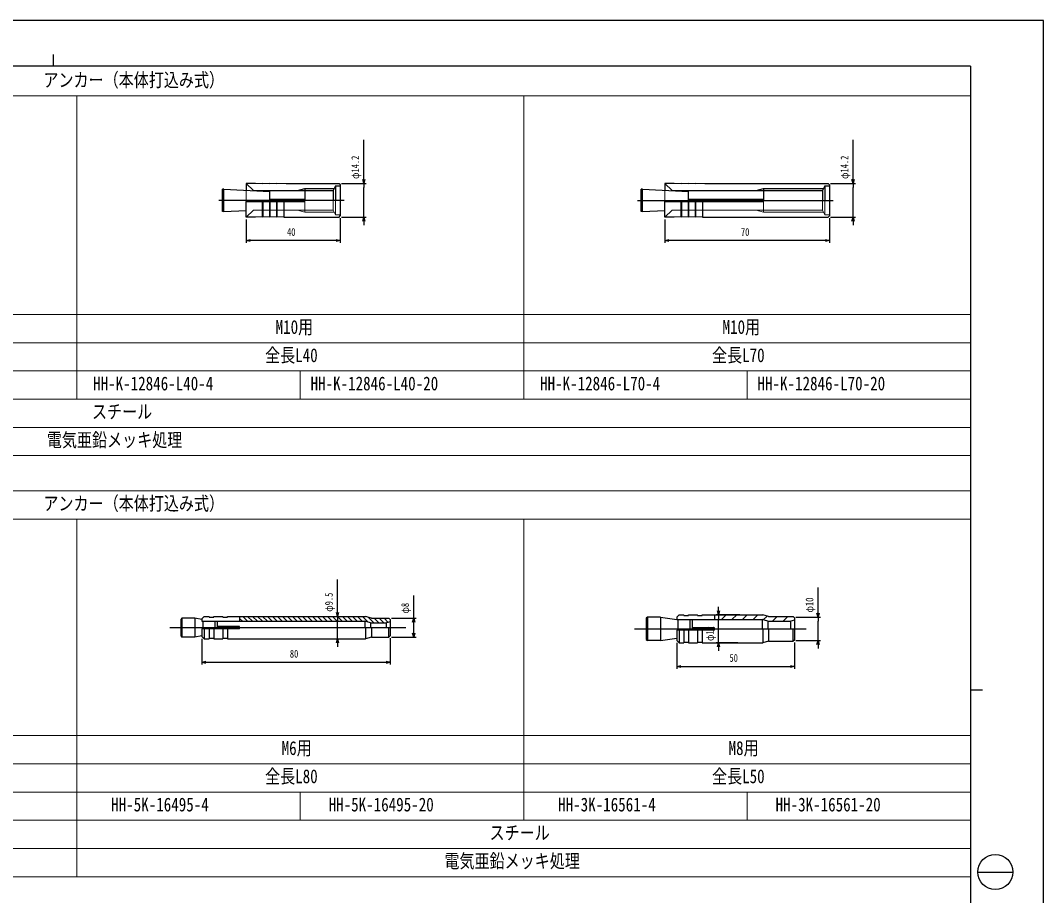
# Model space of a CAD drawing. Units: millimetres on the paper. Extents: x -420 to 420, y -297 to 297.
# Drawn here: x -14.4 to 420.5, y -75 to 297 of the extents above; entities that cross this region are included whole.
import ezdxf
from ezdxf.enums import TextEntityAlignment as Align

# ---------------------------------------------------------------- set-up
doc = ezdxf.new("R2010")
doc.units = ezdxf.units.MM
doc.layers.add('0-1_LGSCL2', color=111, linetype='Continuous', lineweight=18)
doc.layers.add('0-2_TABLE1', color=7, linetype='Continuous', lineweight=18)
for name, color, linetype in [('0-4_YKK_12', 2, 'Continuous'), ('0-5_YKK_13', 4, 'Continuous'), ('0-6_YKK_D', 6, 'Continuous'), ('0-7_YKK_ZWAK', 7, 'Continuous')]:
    doc.layers.add(name, color=color, linetype=linetype)
doc.styles.add('ＭＳ ゴシック', font='')
doc.styles.get('ＭＳ ゴシック').set_extended_font_data('MS Gothic')

msp = doc.modelspace()

# ---------------------------------------------------------------- linework, layer by layer
at = {"layer": '0-1_LGSCL2'}
for p, q in [((81.532, 224.839), (81.532, 220.038)), ((259.502, 224.836), (259.502, 220.035)), ((106.532, 215.538), (106.532, 220.538)), ((118.532, 216.338), (118.532, 220.538)), ((119.532, 214.438), (119.532, 220.538)), ((301.502, 215.535), (301.502, 220.535)), ((326.502, 216.335), (326.502, 220.535)), ((327.502, 214.435), (327.502, 220.535)), ((81.532, 213.438), (84.594, 216.398)), ((84.594, 216.398), (118.532, 216.398)), ((103.323, 216.398), (106.532, 215.538)), ((106.532, 215.538), (118.953, 215.538)), ((119.532, 214.438), (118.532, 216.338)), ((119.532, 214.438), (121.532, 214.438)), ((259.502, 213.435), (262.564, 216.395)), ((262.564, 216.395), (326.502, 216.395)), ((298.292, 216.395), (301.502, 215.535)), ((301.502, 215.535), (326.923, 215.535)), ((327.502, 214.435), (326.502, 216.335)), ((327.502, 214.435), (329.502, 214.435))]:
    msp.add_line(p, q, dxfattribs=at)
at = {"layer": '0-2_TABLE1'}
for p, q in [((-390.498, 265), (389.502, 265)), ((9.502, 265), (9.502, 136)), ((199.502, 265), (199.502, 136)), ((-390.498, 172), (389.502, 172)), ((-307.498, 160), (389.502, 160)), ((-390.498, 148), (389.502, 148)), ((104.502, 136), (104.502, 148)), ((294.502, 136), (294.502, 148)), ((-390.498, 136), (389.502, 136)), ((-390.498, 124), (389.502, 124)), ((-390.498, 112), (389.502, 112)), ((-390.498, 97), (389.502, 97)), ((-390.498, 85), (389.502, 85)), ((9.502, 85), (9.502, -67)), ((199.502, 85), (199.502, -43)), ((-390.498, -7), (389.502, -7)), ((-307.498, -19), (389.502, -19)), ((-390.498, -31), (389.502, -31)), ((104.502, -43), (104.502, -31)), ((294.502, -43), (294.502, -31)), ((-390.498, -43), (389.502, -43)), ((-390.498, -55), (389.502, -55)), ((-390.498, -67), (389.502, -67))]:
    msp.add_line(p, q, dxfattribs=at)
at = {"layer": '0-4_YKK_12'}
for p, q in [((69.98, 220.538), (123.132, 220.538)), ((247.95, 220.535), (331.102, 220.535)), ((49.088, 38.904), (149.395, 38.904)), ((246.636, 38.364), (319.636, 38.364))]:
    msp.add_line(p, q, dxfattribs=at)
at = {"layer": '0-5_YKK_13'}
for p, q in [((81.532, 227.638), (84.594, 224.678)), ((81.532, 227.638), (81.532, 224.839)), ((85.532, 227.638), (81.532, 227.638)), ((88.532, 227.534), (85.532, 227.638)), ((91.532, 227.534), (88.532, 227.638)), ((88.532, 227.534), (88.532, 227.638)), ((91.532, 227.534), (91.532, 227.638)), ((94.532, 227.534), (91.532, 227.638)), ((94.532, 227.534), (94.532, 227.638)), ((98.532, 227.499), (94.532, 227.638)), ((98.532, 227.499), (98.532, 227.638)), ((98.532, 227.638), (121.032, 227.638)), ((119.532, 226.638), (118.532, 224.738)), ((119.532, 226.638), (119.532, 220.538)), ((119.532, 226.638), (121.532, 226.638)), ((121.032, 227.638), (121.532, 227.138)), ((121.532, 227.138), (121.532, 213.938)), ((259.502, 227.635), (262.564, 224.675)), ((259.502, 227.635), (259.502, 224.836)), ((263.502, 227.635), (259.502, 227.635)), ((266.502, 227.531), (263.502, 227.635)), ((269.502, 227.531), (266.502, 227.635)), ((266.502, 227.531), (266.502, 227.635)), ((269.502, 227.531), (269.502, 227.635)), ((272.502, 227.531), (269.502, 227.635)), ((272.502, 227.531), (272.502, 227.635)), ((276.502, 227.496), (272.502, 227.635)), ((276.502, 227.496), (276.502, 227.635)), ((276.502, 227.635), (329.002, 227.635)), ((327.502, 226.635), (326.502, 224.735)), ((327.502, 226.635), (327.502, 220.535)), ((327.502, 226.635), (329.502, 226.635)), ((329.002, 227.635), (329.502, 227.135)), ((329.502, 227.135), (329.502, 213.935)), ((72.032, 225.337), (71.532, 225.337)), ((71.532, 215.74), (71.532, 225.337)), ((72.032, 215.74), (72.032, 225.337)), ((72.032, 225.337), (91.532, 224.315)), ((84.594, 224.678), (118.532, 224.678)), ((91.532, 220.038), (91.532, 224.315)), ((103.323, 224.678), (106.532, 225.538)), ((106.532, 225.538), (118.953, 225.538)), ((106.532, 225.538), (106.532, 220.538)), ((118.532, 224.738), (118.532, 220.538)), ((250.002, 225.334), (249.502, 225.334)), ((249.502, 215.737), (249.502, 225.334)), ((250.002, 215.737), (250.002, 225.334)), ((250.002, 225.334), (269.502, 224.312)), ((262.564, 224.675), (326.502, 224.675)), ((269.502, 220.035), (269.502, 224.312)), ((298.292, 224.675), (301.502, 225.535)), ((301.502, 225.535), (326.923, 225.535)), ((301.502, 225.535), (301.502, 220.535)), ((326.502, 224.735), (326.502, 220.535)), ((81.532, 220.038), (106.444, 220.038)), ((88.532, 213.438), (88.532, 220.038)), ((88.732, 213.445), (88.732, 220.038)), ((91.532, 221.038), (106.444, 221.038)), ((91.532, 213.438), (91.532, 220.038)), ((91.732, 213.445), (91.732, 220.038)), ((94.532, 213.438), (94.532, 220.038)), ((94.732, 213.445), (94.732, 220.038)), ((97.532, 220.038), (97.532, 213.438)), ((106.444, 221.038), (106.532, 220.538)), ((106.444, 220.038), (106.532, 220.538)), ((259.502, 220.035), (301.414, 220.035)), ((266.502, 213.435), (266.502, 220.035)), ((266.702, 213.442), (266.702, 220.035)), ((269.502, 221.035), (301.414, 221.035)), ((269.502, 213.435), (269.502, 220.035)), ((269.702, 213.442), (269.702, 220.035)), ((272.502, 213.435), (272.502, 220.035)), ((272.702, 213.442), (272.702, 220.035)), ((275.502, 220.035), (275.502, 213.435)), ((301.414, 221.035), (301.502, 220.535)), ((301.414, 220.035), (301.502, 220.535)), ((72.032, 215.74), (71.532, 215.74)), ((72.032, 215.74), (81.532, 216.238)), ((88.532, 213.543), (85.532, 213.438)), ((91.532, 213.543), (88.532, 213.438)), ((94.532, 213.543), (91.532, 213.438)), ((97.532, 213.543), (94.532, 213.438)), ((97.532, 213.438), (121.032, 213.438)), ((121.032, 213.438), (121.532, 213.938)), ((250.002, 215.737), (249.502, 215.737)), ((250.002, 215.737), (259.502, 216.235)), ((266.502, 213.54), (263.502, 213.435)), ((269.502, 213.54), (266.502, 213.435)), ((272.502, 213.54), (269.502, 213.435)), ((275.502, 213.54), (272.502, 213.435)), ((275.502, 213.435), (329.002, 213.435)), ((329.002, 213.435), (329.502, 213.935)), ((63.749, 43.654), (62.749, 42.654)), ((63.749, 43.654), (65.749, 43.654)), ((65.749, 43.354), (65.749, 43.654)), ((67.749, 43.654), (71.549, 43.654)), ((67.749, 43.354), (67.749, 43.654)), ((71.549, 43.354), (71.549, 43.654)), ((73.549, 43.654), (132.249, 43.654)), ((78.749, 43.654), (78.749, 41.654)), ((82.051, 41.654), (80.051, 43.654)), ((84.172, 41.654), (82.172, 43.654)), ((86.293, 41.654), (84.293, 43.654)), ((88.415, 41.654), (86.415, 43.654)), ((90.536, 41.654), (88.536, 43.654)), ((92.657, 41.654), (90.657, 43.654)), ((94.779, 41.654), (92.779, 43.654)), ((96.9, 41.654), (94.9, 43.654)), ((99.021, 41.654), (97.021, 43.654)), ((101.143, 41.654), (99.143, 43.654)), ((103.264, 41.654), (101.264, 43.654)), ((105.385, 41.654), (103.385, 43.654)), ((107.507, 41.654), (105.507, 43.654)), ((109.628, 41.654), (107.628, 43.654)), ((111.749, 41.654), (109.749, 43.654)), ((113.871, 41.654), (111.871, 43.654)), ((115.992, 41.654), (113.992, 43.654)), ((118.113, 41.654), (116.113, 43.654)), ((120.234, 41.654), (118.234, 43.654)), ((122.356, 41.654), (120.356, 43.654)), ((124.477, 41.654), (122.477, 43.654)), ((126.598, 41.654), (124.598, 43.654)), ((128.72, 41.654), (126.72, 43.654)), ((130.841, 41.654), (128.841, 43.654)), ((133.394, 41.222), (130.962, 43.654)), ((134.749, 42.904), (132.249, 43.654)), ((265.636, 44.364), (264.636, 43.364)), ((265.636, 44.364), (267.636, 44.364)), ((267.636, 44.064), (267.636, 44.364)), ((267.636, 44.064), (269.636, 44.064)), ((269.636, 44.364), (273.436, 44.364)), ((269.636, 44.064), (269.636, 44.364)), ((273.436, 44.064), (273.436, 44.364)), ((275.436, 44.364), (301.136, 44.364)), ((280.636, 44.364), (280.636, 42.364)), ((280.636, 43.931), (281.07, 44.364)), ((283.56, 42.364), (285.56, 44.364)), ((288.05, 42.364), (290.05, 44.364)), ((292.54, 42.364), (294.54, 44.364)), ((297.03, 42.364), (299.03, 44.364)), ((303.636, 43.614), (301.136, 44.364)), ((301.364, 42.208), (302.97, 43.814)), ((303.636, 43.614), (314.136, 43.614)), ((305.26, 41.614), (307.26, 43.614)), ((309.75, 41.614), (311.75, 43.614)), ((314.636, 43.114), (314.136, 43.614)), ((54.249, 42.904), (53.749, 42.404)), ((53.749, 42.404), (53.749, 35.404)), ((54.249, 42.904), (54.249, 34.904)), ((59.749, 42.904), (54.249, 42.904)), ((62.749, 42.368), (59.749, 42.904)), ((59.749, 42.904), (59.749, 34.904)), ((62.749, 42.654), (62.749, 41.654)), ((62.749, 41.654), (131.956, 41.654)), ((63.249, 38.404), (63.249, 41.654)), ((65.749, 43.354), (67.749, 43.354)), ((68.249, 41.654), (68.249, 38.404)), ((69.249, 41.654), (69.249, 38.404)), ((78.749, 39.404), (69.249, 39.404)), ((79.929, 41.654), (78.749, 42.834)), ((78.749, 38.404), (78.749, 39.404)), ((131.956, 41.654), (131.956, 38.904)), ((134.456, 40.904), (131.956, 41.654)), ((135.834, 40.904), (133.441, 43.296)), ((134.456, 40.904), (134.456, 38.904)), ((134.456, 40.904), (141.249, 40.904)), ((134.749, 42.904), (142.249, 42.904)), ((137.955, 40.904), (135.955, 42.904)), ((140.076, 40.904), (138.076, 42.904)), ((141.961, 41.141), (140.198, 42.904)), ((142.749, 41.404), (141.249, 40.904)), ((141.249, 38.904), (141.249, 40.904)), ((142.749, 42.404), (142.249, 42.904)), ((142.749, 42.404), (142.749, 35.404)), ((252.136, 43.364), (251.636, 42.864)), ((251.636, 42.864), (251.636, 33.864)), ((252.136, 43.364), (252.136, 33.364)), ((257.636, 43.364), (252.136, 43.364)), ((257.636, 43.364), (257.636, 33.364)), ((257.636, 43.364), (264.636, 42.364)), ((264.636, 43.364), (264.636, 42.364)), ((264.636, 42.364), (300.842, 42.364)), ((265.136, 37.864), (265.136, 42.364)), ((270.136, 42.364), (270.136, 37.864)), ((271.136, 42.364), (271.136, 37.864)), ((300.842, 42.364), (300.842, 38.364)), ((303.342, 41.614), (300.842, 42.364)), ((303.342, 41.614), (303.342, 38.364)), ((303.342, 41.614), (313.136, 41.614)), ((314.636, 42.114), (313.136, 41.614)), ((313.136, 38.364), (313.136, 41.614)), ((314.636, 43.114), (314.636, 33.614)), ((53.749, 35.404), (54.249, 34.904)), ((59.749, 34.904), (54.249, 34.904)), ((62.749, 35.439), (59.749, 34.904)), ((78.749, 38.404), (62.749, 38.404)), ((62.749, 38.404), (62.749, 35.154)), ((63.749, 34.154), (62.749, 35.154)), ((63.749, 38.404), (63.749, 34.174)), ((65.749, 38.404), (65.749, 34.154)), ((67.749, 38.404), (67.749, 34.154)), ((71.549, 38.404), (71.549, 34.154)), ((73.549, 38.404), (73.549, 34.154)), ((132.249, 38.904), (132.249, 34.154)), ((134.749, 34.904), (132.249, 34.154)), ((134.749, 38.904), (134.749, 34.904)), ((134.749, 34.904), (142.249, 34.904)), ((142.249, 34.904), (142.249, 38.904)), ((142.749, 35.404), (142.249, 34.904)), ((280.636, 37.864), (264.636, 37.864)), ((264.636, 37.864), (264.636, 33.364)), ((265.636, 37.864), (265.636, 32.385)), ((267.636, 37.864), (267.636, 32.364)), ((269.636, 37.864), (269.636, 32.364)), ((280.636, 38.864), (271.136, 38.864)), ((273.436, 37.864), (273.436, 32.364)), ((275.436, 37.864), (275.436, 32.364)), ((280.636, 37.864), (280.636, 38.864)), ((301.136, 38.364), (301.136, 32.364)), ((303.636, 38.364), (303.636, 33.114)), ((314.136, 33.114), (314.136, 38.364)), ((63.749, 34.154), (65.749, 34.154)), ((65.749, 34.454), (67.749, 34.454)), ((67.749, 34.154), (71.549, 34.154)), ((71.549, 34.454), (73.549, 34.454)), ((73.549, 34.154), (132.249, 34.154)), ((78.749, 34.174), (78.749, 34.154)), ((251.636, 33.864), (252.136, 33.364)), ((257.636, 33.364), (252.136, 33.364)), ((257.636, 33.364), (264.636, 34.364)), ((265.636, 32.364), (264.636, 33.364)), ((265.636, 32.364), (267.636, 32.364)), ((267.636, 32.664), (269.636, 32.664)), ((269.636, 32.364), (273.436, 32.364)), ((273.436, 32.664), (275.436, 32.664)), ((275.436, 32.364), (301.136, 32.364)), ((280.636, 32.385), (280.636, 32.364)), ((303.636, 33.114), (301.136, 32.364)), ((303.636, 33.114), (314.136, 33.114)), ((314.636, 33.614), (314.136, 33.114))]:
    msp.add_line(p, q, dxfattribs=at)
for points in [[(85.532, 213.438), (81.532, 213.438), (81.532, 220.038)], [(263.502, 213.435), (259.502, 213.435), (259.502, 220.035)], [(71.549, 43.354), (73.549, 43.354), (73.549, 43.654)], [(273.436, 44.064), (275.436, 44.064), (275.436, 44.364)]]:
    msp.add_lwpolyline(points, dxfattribs=at)
at = {"layer": '0-6_YKK_D'}
for p, q in [((131.532, 227.638), (131.532, 246.218)), ((339.502, 227.635), (339.502, 246.215)), ((131.532, 229.338), (131.532, 231.038)), ((339.502, 229.335), (339.502, 231.035)), ((122.032, 227.638), (132.532, 227.638)), ((131.532, 227.638), (131.532, 229.338)), ((131.532, 227.638), (131.532, 225.938)), ((330.002, 227.635), (340.502, 227.635)), ((339.502, 227.635), (339.502, 229.335)), ((339.502, 227.635), (339.502, 225.935)), ((131.532, 215.138), (131.532, 225.938)), ((339.502, 215.135), (339.502, 225.935)), ((122.032, 213.438), (132.532, 213.438)), ((131.532, 213.438), (131.532, 215.138)), ((131.532, 213.438), (131.532, 211.738)), ((330.002, 213.435), (340.502, 213.435)), ((339.502, 213.435), (339.502, 215.135)), ((339.502, 213.435), (339.502, 211.735)), ((81.532, 212.438), (81.532, 202.438)), ((121.532, 212.938), (121.532, 202.438)), ((131.532, 211.738), (131.532, 210.038)), ((259.502, 212.435), (259.502, 202.435)), ((329.502, 212.935), (329.502, 202.435)), ((339.502, 211.735), (339.502, 210.035)), ((81.532, 203.438), (83.232, 203.438)), ((119.832, 203.438), (83.232, 203.438)), ((121.532, 203.438), (119.832, 203.438)), ((259.502, 203.435), (261.202, 203.435)), ((327.802, 203.435), (261.202, 203.435)), ((329.502, 203.435), (327.802, 203.435)), ((120.328, 43.654), (120.328, 59.354)), ((152.749, 42.904), (152.749, 52.604)), ((324.636, 43.364), (324.636, 55.944)), ((113.894, 43.654), (121.328, 43.654)), ((120.328, 45.354), (120.328, 47.054)), ((120.328, 43.654), (120.328, 45.354)), ((120.328, 43.654), (120.328, 41.954)), ((291.417, 44.364), (281.29, 44.364)), ((282.29, 46.064), (282.29, 47.764)), ((282.29, 44.364), (282.29, 46.064)), ((282.29, 44.364), (282.29, 42.664)), ((324.636, 45.064), (324.636, 46.764)), ((324.636, 43.364), (324.636, 45.064)), ((120.328, 35.854), (120.328, 41.954)), ((143.249, 42.904), (153.749, 42.904)), ((152.749, 42.904), (152.749, 41.204)), ((152.749, 36.604), (152.749, 41.204)), ((282.29, 34.064), (282.29, 42.664)), ((315.136, 43.364), (325.636, 43.364)), ((324.636, 43.364), (324.636, 41.664)), ((324.636, 35.064), (324.636, 41.664)), ((120.328, 34.154), (120.328, 35.854)), ((143.249, 34.904), (153.749, 34.904)), ((152.749, 34.904), (152.749, 36.604)), ((324.636, 33.364), (324.636, 35.064)), ((62.749, 34.154), (62.749, 23.154)), ((113.723, 34.154), (121.328, 34.154)), ((120.328, 34.154), (120.328, 32.454)), ((120.328, 32.454), (120.328, 30.754)), ((142.749, 34.404), (142.749, 23.154)), ((264.636, 32.364), (264.636, 21.364)), ((290.486, 32.364), (281.29, 32.364)), ((282.29, 32.364), (282.29, 34.064)), ((282.29, 32.364), (282.29, 30.664)), ((282.29, 30.664), (282.29, 28.964)), ((314.636, 32.614), (314.636, 21.364)), ((315.136, 33.364), (325.636, 33.364)), ((324.636, 33.364), (324.636, 31.664)), ((324.636, 31.664), (324.636, 29.964)), ((62.749, 24.154), (64.449, 24.154)), ((64.449, 24.154), (141.049, 24.154)), ((142.749, 24.154), (141.049, 24.154)), ((264.636, 22.364), (266.336, 22.364)), ((266.336, 22.364), (312.936, 22.364)), ((314.636, 22.364), (312.936, 22.364))]:
    msp.add_line(p, q, dxfattribs=at)
for points in [[(131.988, 229.338), (131.532, 227.638), (131.077, 229.338)], [(339.957, 229.335), (339.502, 227.635), (339.046, 229.335)], [(131.077, 211.738), (131.532, 213.438), (131.988, 211.738)], [(339.046, 211.735), (339.502, 213.435), (339.957, 211.735)], [(83.232, 202.983), (81.532, 203.438), (83.232, 203.894)], [(119.832, 203.894), (121.532, 203.438), (119.832, 202.983)], [(261.202, 202.98), (259.502, 203.435), (261.202, 203.891)], [(327.802, 203.891), (329.502, 203.435), (327.802, 202.98)], [(120.783, 45.354), (120.328, 43.654), (119.872, 45.354)], [(282.745, 46.064), (282.29, 44.364), (281.834, 46.064)], [(325.091, 45.064), (324.636, 43.364), (324.18, 45.064)], [(152.294, 41.204), (152.749, 42.904), (153.205, 41.204)], [(153.205, 36.604), (152.749, 34.904), (152.294, 36.604)], [(119.872, 32.454), (120.328, 34.154), (120.783, 32.454)], [(281.834, 30.664), (282.29, 32.364), (282.745, 30.664)], [(324.18, 31.664), (324.636, 33.364), (325.091, 31.664)], [(64.449, 23.698), (62.749, 24.154), (64.449, 24.609)], [(141.049, 24.609), (142.749, 24.154), (141.049, 23.698)], [(266.336, 21.909), (264.636, 22.364), (266.336, 22.82)], [(312.936, 22.82), (314.636, 22.364), (312.936, 21.909)]]:
    msp.add_lwpolyline(points, dxfattribs=at)
at = {"layer": '0-7_YKK_ZWAK'}
for p, q in [((-0.498, 282.5), (-0.498, 277.5)), ((389.502, 277.5), (-390.498, 277.5)), ((389.502, 277.5), (389.502, -252.5)), ((389.502, 12.5), (394.502, 12.5)), ((392.502, -65), (407.502, -65))]:
    msp.add_line(p, q, dxfattribs=at)
msp.add_lwpolyline([(-420.5, -297), (420.5, -297), (420.5, 297), (-420.5, 297)], close=True, dxfattribs=at)
msp.add_circle((400.002, -65), 7.5, dxfattribs=at)

# ---------------------------------------------------------------- texts
at = {"layer": '0-2_TABLE1', "style": 'ＭＳ ゴシック', "width": 0.8}
for s, p in [('アンカー（本体打込み式）', (-4.651, 267)), ('M10用', (94.049, 162)), ('M10用', (284.049, 162)), ('全長L40', (89.569, 150)), ('全長L70', (279.569, 150)), ('HH-K-12846-L40-4', (16.469, 138)), ('HH-K-12846-L40-20', (108.909, 138)), ('HH-K-12846-L70-4', (206.469, 138)), ('HH-K-12846-L70-20', (298.909, 138)), ('スチール', (15.995, 126)), ('電気亜鉛メッキ処理', (-3.205, 114)), ('アンカー（本体打込み式）', (-4.651, 87)), ('M6用', (96.609, -17)), ('M8用', (286.609, -17)), ('全長L80', (89.569, -29)), ('全長L50', (279.569, -29)), ('HH-5K-16495-4', (24.149, -41)), ('HH-5K-16495-20', (116.589, -41)), ('HH-3K-16561-4', (214.149, -41)), ('HH-3K-16561-20', (306.589, -41)), ('スチール', (184.995, -53)), ('電気亜鉛メッキ処理', (165.795, -65))]:
    msp.add_text(s, height=5.865, dxfattribs=at).set_placement(p, align=Align.BOTTOM_LEFT)
at = {"layer": '0-6_YKK_D', "style": 'ＭＳ ゴシック', "width": 0.8}
for s, p in [('φ14.2', (130.532, 229.618)), ('φ14.2', (338.502, 229.615)), ('φ9.5', (119.328, 45.634)), ('φ8', (151.749, 44.884)), ('φ10', (323.636, 45.344)), ('φ12', (281.29, 33.204))]:
    msp.add_text(s, height=3.299, rotation=90, dxfattribs=at).set_placement(p, align=Align.BOTTOM_LEFT)
for s, p in [('40', (98.892, 204.438)), ('70', (291.862, 204.435)), ('80', (100.109, 25.154)), ('50', (286.996, 23.364))]:
    msp.add_text(s, height=3.299, dxfattribs=at).set_placement(p, align=Align.BOTTOM_LEFT)

doc.saveas('drawing.dxf')
